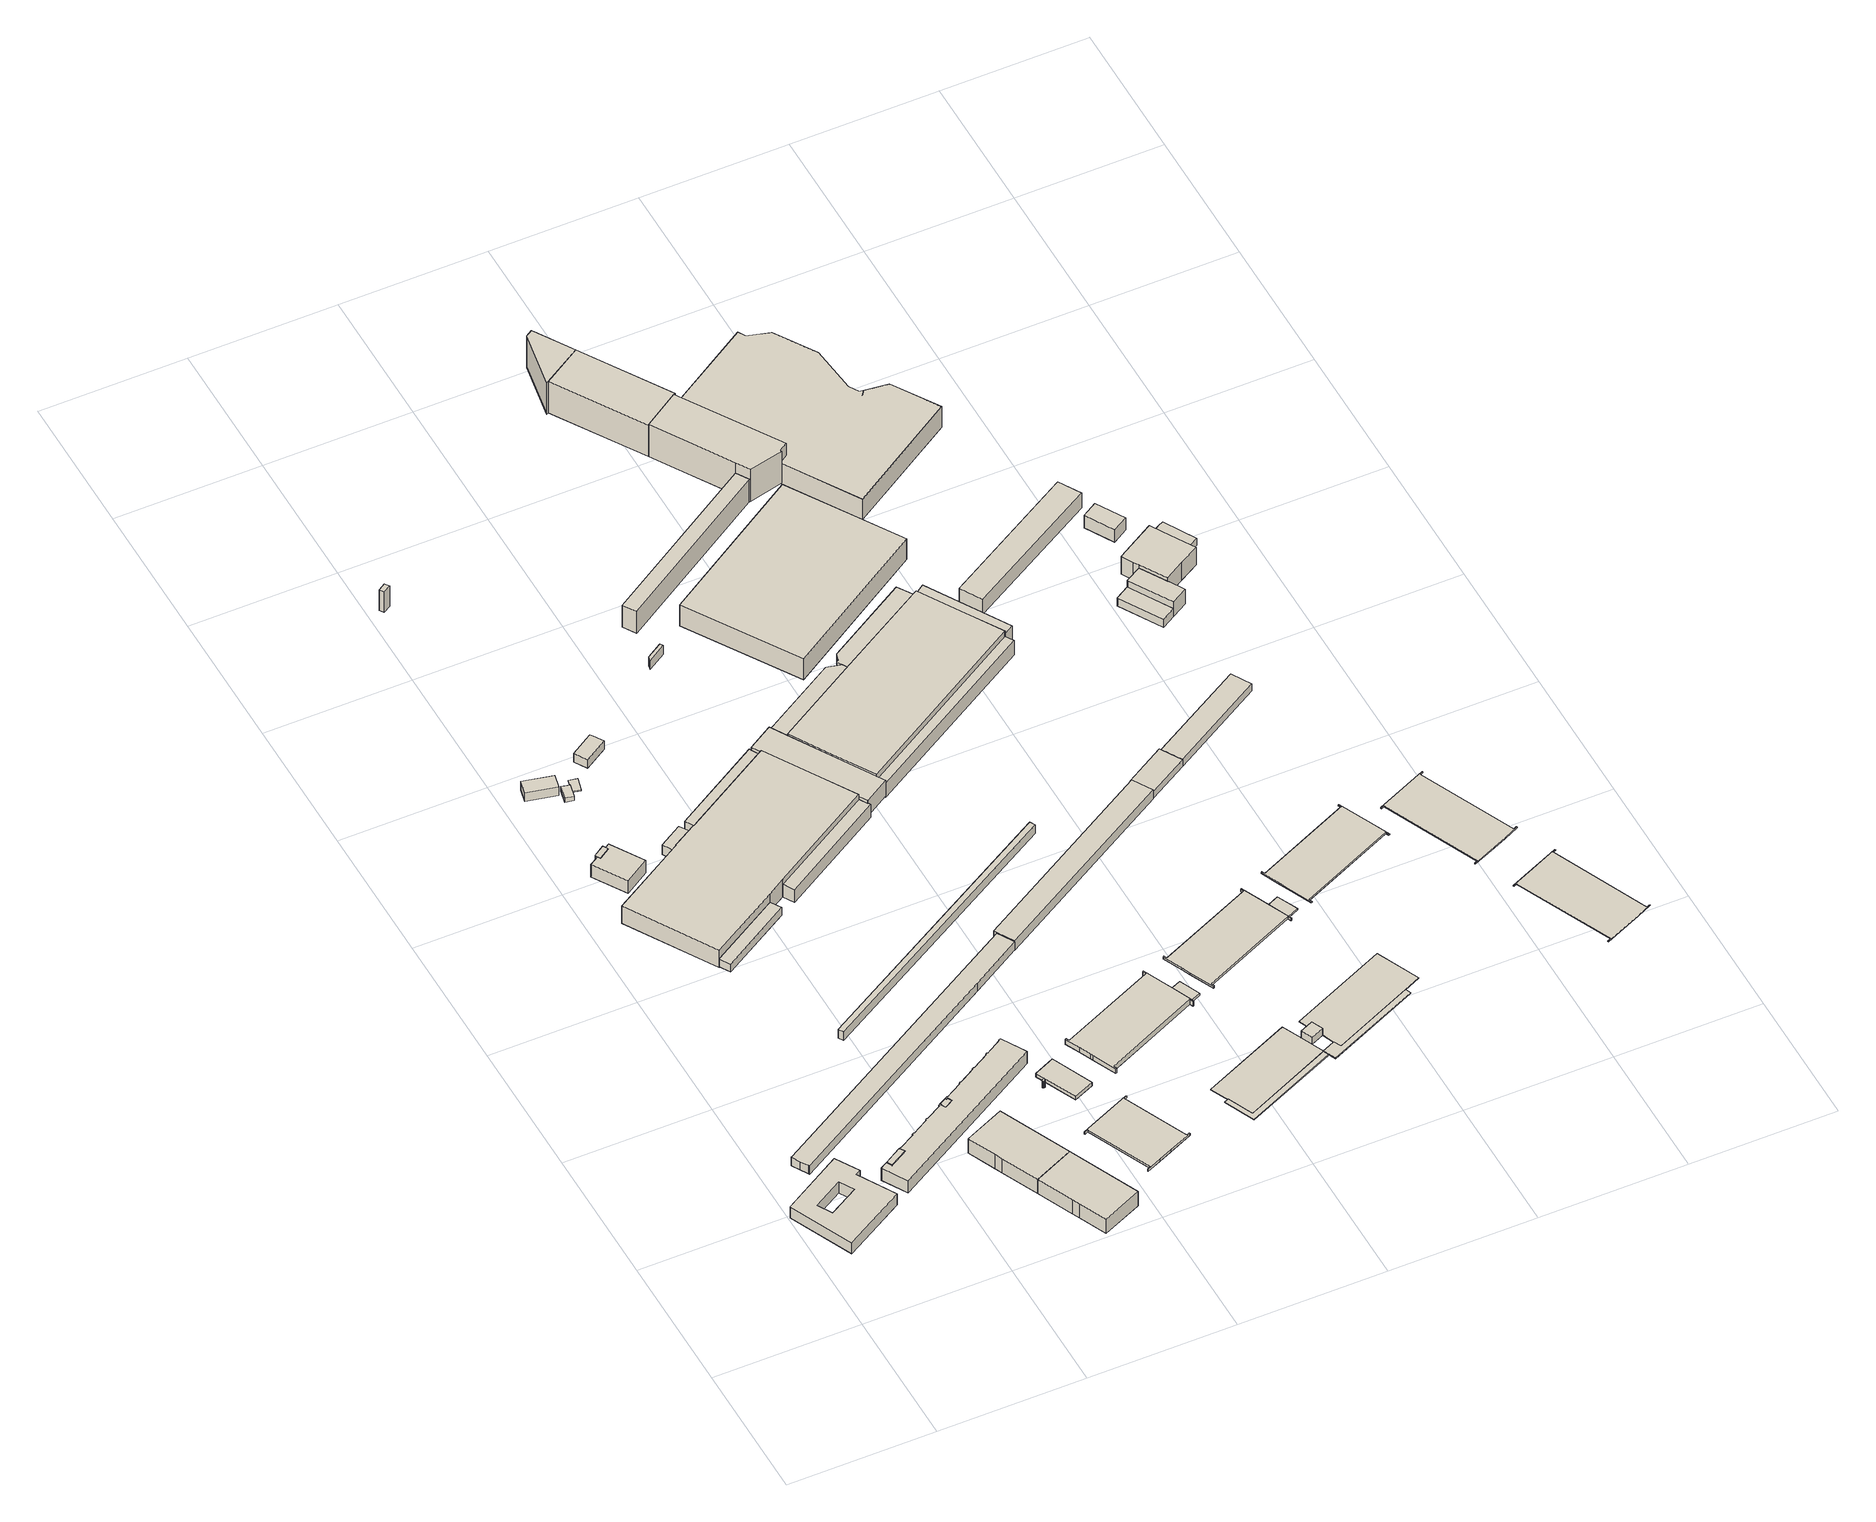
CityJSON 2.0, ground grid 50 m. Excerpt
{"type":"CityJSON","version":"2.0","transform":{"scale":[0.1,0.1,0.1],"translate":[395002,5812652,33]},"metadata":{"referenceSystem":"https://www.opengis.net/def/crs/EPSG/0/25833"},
"CityObjects":{
"building1":{"type":"Building","attributes":{"name":"THW","Gemeindeschluessel":"11000008","BezugspunktDach":"2200","function":"31001_3070","measuredHeight":4.69,"storeysAboveGround":1},"address":[{"country":"Germany","locality":"Berlin","thoroughfareNumber":"73","thoroughfareName":"Haarlemer Straße"}],"geometry":[{"type":"Solid","lod":"1","boundaries":[[[[0,1,2,3,4,5],[6,7,8,9]],[[10,11,12,13,14,15],[16,17,18,19]],[[10,15,5,4]],[[11,10,4,3]],[[12,11,3,2]],[[13,12,2,1]],[[14,13,1,0]],[[15,14,0,5]],[[16,19,9,8]],[[17,16,8,7]],[[18,17,7,6]],[[19,18,6,9]]]]}]},
"building2":{"type":"Building","attributes":{"Gemeindeschluessel":"11000008","BezugspunktDach":"2200","function":"51009_1610","measuredHeight":4.95,"storeysAboveGround":0},"address":[{"country":"Germany","locality":"Berlin"}],"geometry":[{"type":"Solid","lod":"1","boundaries":[[[[20,21,22,23,24,25,26,27]],[[28,29,30,31,32,33,34,35]],[[28,35,27,26]],[[29,28,26,25]],[[30,29,25,24]],[[31,30,24,23]],[[32,31,23,22]],[[33,32,22,21]],[[34,33,21,20]],[[35,34,20,27]]]]}]},
"building3":{"type":"Building","attributes":{"Gemeindeschluessel":"11000008","BezugspunktDach":"2200","function":"31001_2000","measuredHeight":5.31,"storeysAboveGround":1},"address":[{"country":"Germany","locality":"Berlin","thoroughfareNumber":"57 (3)","thoroughfareName":"Haarlemer Straße"}],"geometry":[{"type":"Solid","lod":"1","boundaries":[[[[36,37,38,39,40,41]],[[42,43,44,45,46,47]],[[42,47,41,40]],[[43,42,40,39]],[[44,43,39,38]],[[45,44,38,37]],[[46,45,37,36]],[[47,46,36,41]]]]}]},
"building4":{"type":"Building","attributes":{"Gemeindeschluessel":"11000008","BezugspunktDach":"2200","function":"51009_1610","measuredHeight":5.32,"storeysAboveGround":0},"address":[{"country":"Germany","locality":"Berlin"}],"geometry":[{"type":"Solid","lod":"1","boundaries":[[[[48,49,50,39,38,37,36,51]],[[46,45,44,43,52,53,54,55]],[[46,55,51,36]],[[45,46,36,37]],[[44,45,37,38]],[[43,44,38,39]],[[52,43,39,50]],[[53,52,50,49]],[[54,53,49,48]],[[55,54,48,51]]]]}]},
"building5":{"type":"Building","attributes":{"Gemeindeschluessel":"11000008","BezugspunktDach":"2200","function":"31001_3070","measuredHeight":5.25,"storeysAboveGround":1},"address":[{"country":"Germany","locality":"Berlin","thoroughfareNumber":"73 (1)","thoroughfareName":"Haarlemer Straße"}],"geometry":[{"type":"Solid","lod":"1","boundaries":[[[[56,57,58,59,60,61,62,63,64,65,66,67,68,69,70,71,72,73,74,75,76,77,78,79,80,81,82,83,84,85,86,87,88,89,90,91,92,93,94,95,96,97,98,99,100,101,102,103,104]],[[105,106,107,108,109,110,111,112,113,114,115,116,117,118,119,120,121,122,123,124,125,126,127,128,129,130,131,132,133,134,135,136,137,138,139,140,141,142,143,144,145,146,147,148,149,150,151,152,153]],[[105,153,104,103]],[[106,105,103,102]],[[107,106,102,101]],[[108,107,101,100]],[[109,108,100,99]],[[110,109,99,98]],[[111,110,98,97]],[[112,111,97,96]],[[113,112,96,95]],[[114,113,95,94]],[[115,114,94,93]],[[116,115,93,92]],[[117,116,92,91]],[[118,117,91,90]],[[119,118,90,89]],[[120,119,89,88]],[[121,120,88,87]],[[122,121,87,86]],[[123,122,86,85]],[[124,123,85,84]],[[125,124,84,83]],[[126,125,83,82]],[[127,126,82,81]],[[128,127,81,80]],[[129,128,80,79]],[[130,129,79,78]],[[131,130,78,77]],[[132,131,77,76]],[[133,132,76,75]],[[134,133,75,74]],[[135,134,74,73]],[[136,135,73,72]],[[137,136,72,71]],[[138,137,71,70]],[[139,138,70,69]],[[140,139,69,68]],[[141,140,68,67]],[[142,141,67,66]],[[143,142,66,65]],[[144,143,65,64]],[[145,144,64,63]],[[146,145,63,62]],[[147,146,62,61]],[[148,147,61,60]],[[149,148,60,59]],[[150,149,59,58]],[[151,150,58,57]],[[152,151,57,56]],[[153,152,56,104]]]]}]},
"building6":{"type":"Building","attributes":{"Gemeindeschluessel":"11000008","BezugspunktDach":"2200","function":"51009_1610","measuredHeight":4.95,"storeysAboveGround":0},"address":[{"country":"Germany","locality":"Berlin"}],"geometry":[{"type":"Solid","lod":"1","boundaries":[[[[80,79,78,77,76,83,82,81]],[[154,155,156,157,158,159,160,161]],[[154,161,81,82]],[[155,154,82,83]],[[156,155,83,76]],[[157,156,76,77]],[[158,157,77,78]],[[159,158,78,79]],[[160,159,79,80]],[[161,160,80,81]]]]}]},
"building7":{"type":"Building","attributes":{"Gemeindeschluessel":"11000008","BezugspunktDach":"2200","function":"51009_1610","measuredHeight":3.76,"storeysAboveGround":0},"address":[{"country":"Germany","locality":"Berlin"}],"geometry":[{"type":"Solid","lod":"1","boundaries":[[[[162,163,164,165]],[[166,167,168,169]],[[166,169,165,164]],[[167,166,164,163]],[[168,167,163,162]],[[169,168,162,165]]]]}]},
"building8":{"type":"Building","attributes":{"Gemeindeschluessel":"11000008","BezugspunktDach":"2200","function":"31001_3060","measuredHeight":5.99,"storeysAboveGround":2},"address":[{"country":"Germany","locality":"Berlin","thoroughfareNumber":"89 (7)","thoroughfareName":"Haarlemer Straße"}],"geometry":[{"type":"Solid","lod":"1","boundaries":[[[[170,171,172,173,174,175]],[[176,177,178,179,180,181]],[[176,181,175,174]],[[177,176,174,173]],[[178,177,173,172]],[[179,178,172,171]],[[180,179,171,170]],[[181,180,170,175]]]]}]},
"building9":{"type":"Building","attributes":{"Gemeindeschluessel":"11000008","BezugspunktDach":"2200","function":"51009_1610","measuredHeight":3.34,"storeysAboveGround":0},"address":[{"country":"Germany","locality":"Berlin"}],"geometry":[{"type":"Solid","lod":"1","boundaries":[[[[182,183,184,185]],[[186,187,188,189]],[[186,189,185,184]],[[187,186,184,183]],[[188,187,183,182]],[[189,188,182,185]]]]}]},
"building10":{"type":"Building","attributes":{"Gemeindeschluessel":"11000008","BezugspunktDach":"2200","function":"31001_3060","measuredHeight":6.03,"storeysAboveGround":2},"address":[{"country":"Germany","locality":"Berlin","thoroughfareNumber":"89 (6)","thoroughfareName":"Haarlemer Straße"}],"geometry":[{"type":"Solid","lod":"1","boundaries":[[[[190,191,192,193,173,172]],[[177,194,195,196,197,178]],[[177,178,172,173]],[[194,177,173,193]],[[195,194,193,192]],[[196,195,192,191]],[[197,196,191,190]],[[178,197,190,172]]]]}]},
"building11":{"type":"Building","attributes":{"Gemeindeschluessel":"11000008","BezugspunktDach":"2200","function":"31001_2120","measuredHeight":3.79,"storeysAboveGround":1},"address":[{"country":"Germany","locality":"Berlin","thoroughfareNumber":"65 (8)","thoroughfareName":"Haarlemer Straße"}],"geometry":[{"type":"Solid","lod":"1","boundaries":[[[[198,199,200,201,202,203,204,205,206,207,208,209]],[[210,211,212,213,214,215,216,217,218,219,220,221]],[[210,221,209,208]],[[211,210,208,207]],[[212,211,207,206]],[[213,212,206,205]],[[214,213,205,204]],[[215,214,204,203]],[[216,215,203,202]],[[217,216,202,201]],[[218,217,201,200]],[[219,218,200,199]],[[220,219,199,198]],[[221,220,198,209]]]]}]},
"building12":{"type":"Building","attributes":{"Gemeindeschluessel":"11000008","BezugspunktDach":"2200","function":"51009_1611","measuredHeight":1.98,"storeysAboveGround":0},"address":[{"country":"Germany","locality":"Berlin"}],"geometry":[{"type":"Solid","lod":"1","boundaries":[[[[222,223,224,225]],[[226,227,228,229]],[[226,229,225,224]],[[227,226,224,223]],[[228,227,223,222]],[[229,228,222,225]]]]}]},
"building13":{"type":"Building","attributes":{"Gemeindeschluessel":"11000008","BezugspunktDach":"2200","function":"51009_1611","measuredHeight":0.307,"storeysAboveGround":0},"address":[{"country":"Germany","locality":"Berlin"}],"geometry":[{"type":"Solid","lod":"1","boundaries":[[[[230,231,232,233]],[[234,235,236,237]],[[234,237,233,232]],[[235,234,232,231]],[[236,235,231,230]],[[237,236,230,233]]]]}]},
"building14":{"type":"Building","attributes":{"Gemeindeschluessel":"11000008","BezugspunktDach":"2200","function":"51009_1610","measuredHeight":3.99,"storeysAboveGround":0},"address":[{"country":"Germany","locality":"Berlin"}],"geometry":[{"type":"Solid","lod":"1","boundaries":[[[[238,239,240,241]],[[242,243,244,245]],[[242,245,241,240]],[[243,242,240,239]],[[244,243,239,238]],[[245,244,238,241]]]]}]},
"building15":{"type":"Building","attributes":{"Gemeindeschluessel":"11000008","BezugspunktDach":"2200","function":"51009_1610","measuredHeight":9.01,"storeysAboveGround":0},"address":[{"country":"Germany","locality":"Berlin"}],"geometry":[{"type":"Solid","lod":"1","boundaries":[[[[246,247,248,249,250]],[[251,252,253,254,255]],[[251,255,250,249]],[[252,251,249,248]],[[253,252,248,247]],[[254,253,247,246]],[[255,254,246,250]]]]}]},
"building16":{"type":"Building","attributes":{"Gemeindeschluessel":"11000008","BezugspunktDach":"2200","function":"51009_1610","measuredHeight":4.01,"storeysAboveGround":0},"address":[{"country":"Germany","locality":"Berlin"}],"geometry":[{"type":"Solid","lod":"1","boundaries":[[[[256,257,258,259,260]],[[261,262,263,264,265]],[[261,265,260,259]],[[262,261,259,258]],[[263,262,258,257]],[[264,263,257,256]],[[265,264,256,260]]]]}]},
"building17":{"type":"Building","attributes":{"Gemeindeschluessel":"11000008","BezugspunktDach":"2200","function":"31001_2050","measuredHeight":8.86,"storeysAboveGround":1},"address":[{"country":"Germany","locality":"Berlin","thoroughfareNumber":"57 (4)","thoroughfareName":"Haarlemer Straße"}],"geometry":[{"type":"Solid","lod":"1","boundaries":[[[[266,267,268,269,270,271,272,273,274,275,276,277,278,279]],[[280,281,282,283,284,285,286,287,288,289,290,291,292,293]],[[280,293,279,278]],[[281,280,278,277]],[[282,281,277,276]],[[283,282,276,275]],[[284,283,275,274]],[[285,284,274,273]],[[286,285,273,272]],[[287,286,272,271]],[[288,287,271,270]],[[289,288,270,269]],[[290,289,269,268]],[[291,290,268,267]],[[292,291,267,266]],[[293,292,266,279]]]]}]},
"building18":{"type":"Building","attributes":{"Gemeindeschluessel":"11000008","BezugspunktDach":"2200","function":"51002_1290","measuredHeight":3,"storeysAboveGround":0},"address":[{"country":"Germany","locality":"Berlin"}],"geometry":[{"type":"Solid","lod":"1","boundaries":[[[[294,295,296,297,298,299,300,301,302,303,304,305,306,307,308,309,310,311,312,313,314]],[[315,316,317,318,319,320,321,322,323,324,325,326,327,328,329,330,331,332,333,334,335]],[[315,335,314,313]],[[316,315,313,312]],[[317,316,312,311]],[[318,317,311,310]],[[319,318,310,309]],[[320,319,309,308]],[[321,320,308,307]],[[322,321,307,306]],[[323,322,306,305]],[[324,323,305,304]],[[325,324,304,303]],[[326,325,303,302]],[[327,326,302,301]],[[328,327,301,300]],[[329,328,300,299]],[[330,329,299,298]],[[331,330,298,297]],[[332,331,297,296]],[[333,332,296,295]],[[334,333,295,294]],[[335,334,294,314]]]]}]},
"building19":{"type":"Building","attributes":{"Gemeindeschluessel":"11000008","BezugspunktDach":"2200","function":"31001_2500","measuredHeight":2.2,"storeysAboveGround":1},"address":[{"country":"Germany","locality":"Berlin","thoroughfareNumber":"50 (4)","thoroughfareName":"Neue Späthstraße"}],"geometry":[{"type":"Solid","lod":"1","boundaries":[[[[336,337,338,339]],[[340,341,342,343]],[[340,343,339,338]],[[341,340,338,337]],[[342,341,337,336]],[[343,342,336,339]]]]}]},
"building20":{"type":"Building","attributes":{"Gemeindeschluessel":"11000008","BezugspunktDach":"2200","function":"31001_3060","measuredHeight":0.915,"storeysAboveGround":3},"address":[{"country":"Germany","locality":"Berlin","thoroughfareNumber":"50 (3)","thoroughfareName":"Neue Späthstraße"}],"geometry":[{"type":"Solid","lod":"1","boundaries":[[[[344,345,346,347,348,349,350,351,352,353,354,355,356,357,358,359]],[[360,361,362,363,364,365,366,367,368,369,370,371,372,373,374,375]],[[360,375,359,358]],[[361,360,358,357]],[[362,361,357,356]],[[363,362,356,355]],[[364,363,355,354]],[[365,364,354,353]],[[366,365,353,352]],[[367,366,352,351]],[[368,367,351,350]],[[369,368,350,349]],[[370,369,349,348]],[[371,370,348,347]],[[372,371,347,346]],[[373,372,346,345]],[[374,373,345,344]],[[375,374,344,359]]]]}]},
"building21":{"type":"Building","attributes":{"Gemeindeschluessel":"11000008","BezugspunktDach":"2200","function":"51009_1610","measuredHeight":3.65,"storeysAboveGround":0},"address":[{"country":"Germany","locality":"Berlin"}],"geometry":[{"type":"Solid","lod":"1","boundaries":[[[[376,377,378,379]],[[380,381,382,383]],[[380,383,379,378]],[[381,380,378,377]],[[382,381,377,376]],[[383,382,376,379]]]]}]},
"building22":{"type":"Building","attributes":{"Gemeindeschluessel":"11000008","function":"51009_1610"},"address":[{"country":"Germany","locality":"Berlin"}],"children":["building22-1","building22-2","building22-3"]},
"building22-1":{"type":"BuildingPart","attributes":{"BezugspunktDach":"2200","measuredHeight":8.46,"storeysAboveGround":0},"parents":["building22"],"geometry":[{"type":"MultiSurface","lod":"1","boundaries":[[[384,385,386,387,388,389,390,391,392,393,394]],[[395,396,397,398,399,400,401,402,403,404,405]],[[395,405,394,393]],[[396,395,393,392]],[[397,396,392,391]],[[398,397,391,390]],[[399,398,390,389]],[[400,399,389,388]],[[401,400,388,387]],[[406,407,408,387,386]],[[403,402,386,385]],[[404,403,385,384]],[[405,409,410,384,394]],[[402,401,408,407,406]],[[410,409,405,404]]]}]},
"building22-2":{"type":"BuildingPart","attributes":{"BezugspunktDach":"2200","measuredHeight":5.51,"storeysAboveGround":0},"parents":["building22"],"geometry":[{"type":"MultiSurface","lod":"1","boundaries":[[[411,412,413,408,407,414]],[[402,401,400,415,416,417]],[[402,417,414,407]],[[400,401,408,413]],[[415,400,413,412]],[[416,415,412,411]],[[417,416,411,414]],[[401,418,402,419,407,408]]]}]},
"building22-3":{"type":"BuildingPart","attributes":{"BezugspunktDach":"2200","measuredHeight":5.52,"storeysAboveGround":0},"parents":["building22"],"geometry":[{"type":"Solid","lod":"1","boundaries":[[[[420,410,409,421,422]],[[423,405,404,424,425]],[[423,425,422,421]],[[405,423,421,409]],[[424,404,410,420]],[[425,424,420,422]],[[409,410,404,405]]]]}]},
"building23":{"type":"Building","attributes":{"Gemeindeschluessel":"11000008","BezugspunktDach":"2200","function":"51009_1610","measuredHeight":3.66,"storeysAboveGround":0},"address":[{"country":"Germany","locality":"Berlin"}],"geometry":[{"type":"Solid","lod":"1","boundaries":[[[[426,427,428,429]],[[430,431,432,433]],[[430,433,429,428]],[[431,430,428,427]],[[432,431,427,426]],[[433,432,426,429]]]]}]},
"building24":{"type":"Building","attributes":{"Gemeindeschluessel":"11000008","function":"31001_3060"},"address":[{"country":"Germany","locality":"Berlin","thoroughfareNumber":"50 (5)","thoroughfareName":"Neue Späthstraße"}],"children":["building24-1","building24-2"]},
"building24-1":{"type":"BuildingPart","attributes":{"BezugspunktDach":"2200","measuredHeight":3.04,"storeysAboveGround":3},"parents":["building24"],"geometry":[{"type":"MultiSurface","lod":"1","boundaries":[[[434,435,436,437,438,439,440,441,442,443,444,445,446,447,448,449,450,451,452]],[[453,454,455,456,457,458,459,460,461,462,463,464,465,466,467,468,469,470,471]],[[453,471,452,451]],[[454,453,451,450]],[[455,454,450,449]],[[456,455,449,448]],[[457,456,448,447]],[[458,457,447,446]],[[459,458,446,445]],[[460,459,445,444]],[[472,473,474,475,461,460,444,443]],[[462,461,443,442]],[[463,462,442,441]],[[464,463,441,440]],[[465,464,440,439]],[[466,465,439,438]],[[467,466,438,437]],[[468,467,437,436]],[[469,468,436,435]],[[470,469,435,434]],[[471,470,434,452]],[[475,474,473,472]]]}]},
"building24-2":{"type":"BuildingPart","attributes":{"BezugspunktDach":"2200","measuredHeight":0.91,"storeysAboveGround":3},"parents":["building24"],"geometry":[{"type":"Solid","lod":"1","boundaries":[[[[472,476,477,473]],[[478,479,475,474]],[[478,474,473,477]],[[479,478,477,476]],[[475,479,476,472]],[[474,475,472,473]]]]}]},
"building25":{"type":"Building","attributes":{"Gemeindeschluessel":"11000008","BezugspunktDach":"2200","function":"51009_1610","measuredHeight":0.306,"storeysAboveGround":0},"address":[{"country":"Germany","locality":"Berlin"}],"geometry":[{"type":"Solid","lod":"1","boundaries":[[[[480,481,482,483,484,485]],[[486,487,488,489,490,491]],[[486,491,485,484]],[[487,486,484,483]],[[488,487,483,482]],[[489,488,482,481]],[[490,489,481,480]],[[491,490,480,485]]]]}]},
"building26":{"type":"Building","attributes":{"Gemeindeschluessel":"11000008","BezugspunktDach":"2200","function":"31001_3060","measuredHeight":0.148,"storeysAboveGround":1},"address":[{"country":"Germany","locality":"Berlin","thoroughfareNumber":"50 (1)","thoroughfareName":"Neue Späthstraße"}],"geometry":[{"type":"Solid","lod":"1","boundaries":[[[[492,493,494,495,496,497,498,499,500]],[[501,502,503,504,505,506,507,508,509]],[[501,509,500,499]],[[502,501,499,498]],[[503,502,498,497]],[[504,503,497,496]],[[505,504,496,495]],[[506,505,495,494]],[[507,506,494,493]],[[508,507,493,492]],[[509,508,492,500]]]]}]},
"building27":{"type":"Building","attributes":{"Gemeindeschluessel":"11000008","BezugspunktDach":"2200","function":"51009_1610","measuredHeight":5.63,"storeysAboveGround":0},"address":[{"country":"Germany","locality":"Berlin"}],"geometry":[{"type":"Solid","lod":"1","boundaries":[[[[510,511,512,513,514]],[[515,516,517,518,519]],[[515,519,514,513]],[[516,515,513,512]],[[517,516,512,511]],[[518,517,511,510]],[[519,518,510,514]]]]}]},
"building28":{"type":"Building","attributes":{"Gemeindeschluessel":"11000008","BezugspunktDach":"2200","function":"31001_2463","measuredHeight":3.85,"storeysAboveGround":1},"address":[{"country":"Germany","locality":"Berlin","thoroughfareNumber":"65 (7)","thoroughfareName":"Haarlemer Straße"}],"geometry":[{"type":"Solid","lod":"1","boundaries":[[[[520,521,522,523,524]],[[525,526,527,528,529]],[[525,529,524,523]],[[526,525,523,522]],[[527,526,522,521]],[[528,527,521,520]],[[529,528,520,524]]]]}]},
"building29":{"type":"Building","attributes":{"Gemeindeschluessel":"11000008","BezugspunktDach":"2200","function":"51009_1610","measuredHeight":3,"storeysAboveGround":0},"address":[{"country":"Germany","locality":"Berlin"}],"geometry":[{"type":"Solid","lod":"1","boundaries":[[[[530,531,532,533]],[[534,535,536,537]],[[534,537,533,532]],[[535,534,532,531]],[[536,535,531,530]],[[537,536,530,533]]]]}]},
"building30":{"type":"Building","attributes":{"Gemeindeschluessel":"11000008","BezugspunktDach":"2200","function":"31001_2143","measuredHeight":9.46,"storeysAboveGround":1},"address":[{"country":"Germany","locality":"Berlin","thoroughfareNumber":"57 (5)","thoroughfareName":"Haarlemer Straße"}],"geometry":[{"type":"Solid","lod":"1","boundaries":[[[[538,539,540,541,542,543,544,545]],[[546,547,548,549,550,551,552,553]],[[546,553,545,544]],[[547,546,544,543]],[[548,547,543,542]],[[549,548,542,541]],[[550,549,541,540]],[[551,550,540,539]],[[552,551,539,538]],[[553,552,538,545]]]]}]},
"building31":{"type":"Building","attributes":{"Gemeindeschluessel":"11000008","BezugspunktDach":"2200","function":"51009_1610","measuredHeight":6.01,"storeysAboveGround":0},"address":[{"country":"Germany","locality":"Berlin"}],"geometry":[{"type":"Solid","lod":"1","boundaries":[[[[554,555,556,557]],[[550,558,559,551]],[[550,551,557,556]],[[558,550,556,555]],[[559,558,555,554]],[[551,559,554,557]]]]}]},
"building32":{"type":"Building","attributes":{"Gemeindeschluessel":"11000008","function":"31001_3060"},"address":[{"country":"Germany","locality":"Berlin","thoroughfareNumber":"50 (6)","thoroughfareName":"Neue Späthstraße"}],"children":["building32-1","building32-2"]},
"building32-1":{"type":"BuildingPart","attributes":{"BezugspunktDach":"2200","measuredHeight":0.848,"storeysAboveGround":3},"parents":["building32"],"geometry":[{"type":"MultiSurface","lod":"1","boundaries":[[[560,561,562,563,564,565,566,567,568,569,570,571,572,573,574,575,576]],[[577,578,579,580,581,582,583,584,585,586,587,588,589,590,591,592,593]],[[577,593,576,575]],[[578,577,575,574]],[[579,578,574,573]],[[580,579,573,572]],[[581,580,572,571]],[[582,581,571,570]],[[583,582,570,569]],[[584,583,569,594,595]],[[585,584,568,567]],[[586,585,567,566]],[[587,586,566,565]],[[588,587,565,564]],[[589,588,564,563]],[[590,589,563,562]],[[591,590,562,561]],[[592,591,561,560]],[[593,592,560,576]],[[595,594,569,568]]]}]},
"building32-2":{"type":"BuildingPart","attributes":{"BezugspunktDach":"2200","measuredHeight":0.585,"storeysAboveGround":3},"parents":["building32"],"geometry":[{"type":"Solid","lod":"1","boundaries":[[[[568,596,597,569]],[[598,599,595,594]],[[598,594,569,597]],[[599,598,597,596]],[[595,599,596,568]],[[594,595,568,569]]]]}]},
"building33":{"type":"Building","attributes":{"Gemeindeschluessel":"11000008","BezugspunktDach":"2200","function":"31001_2140","measuredHeight":10.77,"storeysAboveGround":2},"address":[{"country":"Germany","locality":"Berlin","thoroughfareNumber":"57 (7)","thoroughfareName":"Haarlemer Straße"}],"geometry":[{"type":"Solid","lod":"1","boundaries":[[[[600,601,602,603,604]],[[605,606,607,608,609]],[[605,609,604,603]],[[606,605,603,602]],[[607,606,602,601]],[[608,607,601,600]],[[609,608,600,604]]]]}]},
"building34":{"type":"Building","attributes":{"Gemeindeschluessel":"11000008","BezugspunktDach":"2200","function":"51009_1610","measuredHeight":0.241,"storeysAboveGround":0},"address":[{"country":"Germany","locality":"Berlin"}],"geometry":[{"type":"Solid","lod":"1","boundaries":[[[[495,610,611,612,613,614,496]],[[615,616,617,618,619,620,621]],[[615,621,496,614]],[[616,615,614,613]],[[617,616,613,612]],[[618,617,612,611]],[[619,618,611,610]],[[620,619,610,495]],[[621,620,495,496]]]]}]},
"building35":{"type":"Building","attributes":{"Gemeindeschluessel":"11000008","function":"51009_1610"},"address":[{"country":"Germany","locality":"Berlin"}],"children":["building35-1","building35-2","building35-3","building35-4"]},
"building35-1":{"type":"BuildingPart","attributes":{"BezugspunktDach":"2200","measuredHeight":13.56,"storeysAboveGround":0},"parents":["building35"],"geometry":[{"type":"MultiSurface","lod":"1","boundaries":[[[622,623,624,625,626,627,628]],[[629,630,631,632,633,634,635]],[[629,636,637,635,628,627]],[[630,629,627,626]],[[631,630,626,625]],[[632,631,625,624]],[[633,632,624,623]],[[638,639,623,622]],[[635,634,622,628]],[[635,637,636,629]],[[634,633,639,638]]]}]},
"building35-2":{"type":"BuildingPart","attributes":{"BezugspunktDach":"2200","measuredHeight":13.24,"storeysAboveGround":0},"parents":["building35"],"geometry":[{"type":"MultiSurface","lod":"1","boundaries":[[[640,641,642,643,644,645]],[[646,647,648,649,650,651]],[[646,651,645,644]],[[647,646,644,643]],[[648,647,643,642]],[[649,648,642,641]],[[651,650,640,645]],[[650,649,641,640,652]]]}]},
"building35-3":{"type":"BuildingPart","attributes":{"BezugspunktDach":"2200","measuredHeight":9.22,"storeysAboveGround":0},"parents":["building35"],"geometry":[{"type":"MultiSurface","lod":"1","boundaries":[[[653,654,639,638,655]],[[634,633,656,657,658]],[[634,658,655,638]],[[656,633,639,654]],[[657,656,654,653]],[[658,657,653,655]],[[633,634,659,638,639]]]}]},
"building35-4":{"type":"BuildingPart","attributes":{"BezugspunktDach":"2200","measuredHeight":13.25,"storeysAboveGround":0},"parents":["building35"],"geometry":[{"type":"Solid","lod":"1","boundaries":[[[[637,636,660,641,640]],[[649,661,629,635,650]],[[640,650,640,641]],[[661,649,641,660]],[[629,661,660,636]],[[650,635,637,640]],[[649,650,640,641]],[[635,629,636,637]]]]}]},
"building36":{"type":"Building","attributes":{"Gemeindeschluessel":"11000008","BezugspunktDach":"2200","function":"51009_1610","measuredHeight":5.89,"storeysAboveGround":0},"address":[{"country":"Germany","locality":"Berlin"}],"geometry":[{"type":"Solid","lod":"1","boundaries":[[[[512,511,662,663,664,665,666]],[[667,668,669,670,671,672,673]],[[667,673,666,665]],[[668,667,665,664]],[[669,668,664,663]],[[670,669,663,662]],[[671,670,662,511]],[[672,671,511,512]],[[673,672,512,666]]]]}]},
"building37":{"type":"Building","attributes":{"Gemeindeschluessel":"11000008","BezugspunktDach":"2200","function":"31001_3060","measuredHeight":0.144,"storeysAboveGround":1},"address":[{"country":"Germany","locality":"Berlin","thoroughfareNumber":"50 (2)","thoroughfareName":"Neue Späthstraße"}],"geometry":[{"type":"Solid","lod":"1","boundaries":[[[[674,675,614,613,612,676,677,678]],[[679,680,681,682,683,684,685,686]],[[679,686,678,677]],[[680,679,677,676]],[[681,680,676,612]],[[682,681,612,613]],[[683,682,613,614]],[[684,683,614,675]],[[685,684,675,674]],[[686,685,674,678]]]]}]},
"building38":{"type":"Building","attributes":{"Gemeindeschluessel":"11000008","BezugspunktDach":"2200","function":"31001_2463","measuredHeight":2.79,"storeysAboveGround":1},"address":[{"country":"Germany","locality":"Berlin","thoroughfareNumber":"65 (6)","thoroughfareName":"Haarlemer Straße"}],"geometry":[{"type":"Solid","lod":"1","boundaries":[[[[687,688,689,690,691,692]],[[693,694,695,696,697,698]],[[693,698,692,691]],[[694,693,691,690]],[[695,694,690,689]],[[696,695,689,688]],[[697,696,688,687]],[[698,697,687,692]]]]}]},
"building39":{"type":"Building","attributes":{"Gemeindeschluessel":"11000008","BezugspunktDach":"2200","function":"51009_1610","measuredHeight":6.68,"storeysAboveGround":0},"address":[{"country":"Germany","locality":"Berlin"}],"geometry":[{"type":"Solid","lod":"1","boundaries":[[[[699,700,701,702]],[[703,704,705,706]],[[703,706,702,701]],[[704,703,701,700]],[[705,704,700,699]],[[706,705,699,702]]]]}]},
"building40":{"type":"Building","attributes":{"Gemeindeschluessel":"11000008","BezugspunktDach":"2200","function":"31001_3060","measuredHeight":0.46,"storeysAboveGround":3},"address":[{"country":"Germany","locality":"Berlin","thoroughfareNumber":"50 (7)","thoroughfareName":"Neue Späthstraße"}],"geometry":[{"type":"Solid","lod":"1","boundaries":[[[[707,708,709,710,711,712,713,714,715,716,717,718,719,720]],[[721,722,723,724,725,726,727,728,729,730,731,732,733,734]],[[721,734,720,719]],[[722,721,719,718]],[[723,722,718,717]],[[724,723,717,716]],[[725,724,716,715]],[[726,725,715,714]],[[727,726,714,713]],[[728,727,713,712]],[[729,728,712,711]],[[730,729,711,710]],[[731,730,710,709]],[[732,731,709,708]],[[733,732,708,707]],[[734,733,707,720]]]]}]},
"building41":{"type":"Building","attributes":{"Gemeindeschluessel":"11000008","BezugspunktDach":"2200","function":"51009_1610","measuredHeight":8.68,"storeysAboveGround":0},"address":[{"country":"Germany","locality":"Berlin"}],"geometry":[{"type":"Solid","lod":"1","boundaries":[[[[735,736,737,738,739,740,741,742,743,744,745,746,747,748,749,750]],[[751,752,753,754,755,756,757,758,759,760,761,762,763,764,765,766]],[[751,766,750,749]],[[752,751,749,748]],[[753,752,748,747]],[[754,753,747,746]],[[755,754,746,745]],[[756,755,745,744]],[[757,756,744,743]],[[758,757,743,742]],[[759,758,742,741]],[[760,759,741,740]],[[761,760,740,739]],[[762,761,739,738]],[[763,762,738,737]],[[764,763,737,736]],[[765,764,736,735]],[[766,765,735,750]]]]}]},
"building42":{"type":"Building","attributes":{"Gemeindeschluessel":"11000008","BezugspunktDach":"2200","function":"31001_2140","measuredHeight":8.8,"storeysAboveGround":2},"address":[{"country":"Germany","locality":"Berlin","thoroughfareNumber":"57 (14)","thoroughfareName":"Haarlemer Straße"}],"geometry":[{"type":"Solid","lod":"1","boundaries":[[[[767,768,769,770,771,772,773,774,775,776,777,778,779,780]],[[751,752,753,754,755,781,782,760,761,762,763,764,765,766]],[[751,766,780,779]],[[752,751,779,778]],[[753,752,778,777]],[[754,753,777,776]],[[755,754,776,775]],[[781,755,775,774]],[[782,781,774,773]],[[760,782,773,772]],[[761,760,772,771]],[[762,761,771,770]],[[763,762,770,769]],[[764,763,769,768]],[[765,764,768,767]],[[766,765,767,780]]]]}]},
"building43":{"type":"Building","attributes":{"Gemeindeschluessel":"11000008","BezugspunktDach":"2200","function":"31001_2463","measuredHeight":3.03,"storeysAboveGround":1},"address":[{"country":"Germany","locality":"Berlin","thoroughfareNumber":"65 (5)","thoroughfareName":"Haarlemer Straße"}],"geometry":[{"type":"Solid","lod":"1","boundaries":[[[[783,784,785,786]],[[787,788,789,790]],[[787,790,786,785]],[[788,787,785,784]],[[789,788,784,783]],[[790,789,783,786]]]]}]},
"building44":{"type":"Building","attributes":{"Gemeindeschluessel":"11000008","BezugspunktDach":"2200","function":"31001_2140","measuredHeight":6.37,"storeysAboveGround":2},"address":[{"country":"Germany","locality":"Berlin","thoroughfareNumber":"57 (6)","thoroughfareName":"Haarlemer Straße"}],"geometry":[{"type":"Solid","lod":"1","boundaries":[[[[791,792,793,794]],[[795,796,797,798]],[[795,798,794,793]],[[796,795,793,792]],[[797,796,792,791]],[[798,797,791,794]]]]}]},
"building45":{"type":"Building","attributes":{"Gemeindeschluessel":"11000008","BezugspunktDach":"2200","function":"31001_3060","measuredHeight":0.414,"storeysAboveGround":3},"address":[{"country":"Germany","locality":"Berlin","thoroughfareNumber":"50 (8)","thoroughfareName":"Neue Späthstraße"}],"geometry":[{"type":"Solid","lod":"1","boundaries":[[[[799,800,801,802,803,804,805,806,807,808,809,810,811,812]],[[813,814,815,816,817,818,819,820,821,822,823,824,825,826]],[[813,826,812,811]],[[814,813,811,810]],[[815,814,810,809]],[[816,815,809,808]],[[817,816,808,807]],[[818,817,807,806]],[[819,818,806,805]],[[820,819,805,804]],[[821,820,804,803]],[[822,821,803,802]],[[823,822,802,801]],[[824,823,801,800]],[[825,824,800,799]],[[826,825,799,812]]]]}]},
"building46":{"type":"Building","attributes":{"Gemeindeschluessel":"11000008","function":"31001_2120"},"address":[{"country":"Germany","locality":"Berlin","thoroughfareNumber":"65 (3)","thoroughfareName":"Haarlemer Straße"}],"children":["building46-1","building46-2","building46-3"]},
"building46-1":{"type":"BuildingPart","attributes":{"BezugspunktDach":"2200","measuredHeight":8.27,"storeysAboveGround":2},"parents":["building46"],"geometry":[{"type":"MultiSurface","lod":"1","boundaries":[[[827,828,829,830,831,832,833,834,835,836]],[[837,838,839,840,841,842,843,844,845,846]],[[837,846,836,835]],[[838,837,835,834]],[[839,838,834,833]],[[840,839,833,832]],[[841,840,832,831]],[[842,841,831,830]],[[843,842,830,829]],[[847,848,829,828]],[[845,844,828,827]],[[846,845,827,836]],[[844,843,848,847]]]}]},
"building46-2":{"type":"BuildingPart","attributes":{"BezugspunktDach":"2200","measuredHeight":6.24,"storeysAboveGround":2},"parents":["building46"],"geometry":[{"type":"MultiSurface","lod":"1","boundaries":[[[849,850,848,847,851]],[[844,843,852,853,854]],[[844,854,851,847]],[[852,843,848,850]],[[853,852,850,849]],[[854,853,854,855,856,849,851]],[[847,848,843,844]],[[856,855,854,853]]]}]},
"building46-3":{"type":"BuildingPart","attributes":{"BezugspunktDach":"2200","measuredHeight":3.54,"storeysAboveGround":2},"parents":["building46"],"geometry":[{"type":"Solid","lod":"1","boundaries":[[[[857,856,855,858]],[[854,853,859,860]],[[854,860,858,855]],[[859,853,856,857]],[[860,859,857,858]],[[853,854,855,856]]]]}]},
"building47":{"type":"Building","attributes":{"Gemeindeschluessel":"11000008","BezugspunktDach":"2200","function":"31001_3060","measuredHeight":0.248,"storeysAboveGround":3},"address":[{"country":"Germany","locality":"Berlin","thoroughfareNumber":"50 (9)","thoroughfareName":"Neue Späthstraße"}],"geometry":[{"type":"Solid","lod":"1","boundaries":[[[[861,862,863,864,865,866,867,868,869,870,871,872,873,874,875,876]],[[877,878,879,880,881,882,883,884,885,886,887,888,889,890,891,892]],[[877,892,876,875]],[[878,877,875,874]],[[879,878,874,873]],[[880,879,873,872]],[[881,880,872,871]],[[882,881,871,870]],[[883,882,870,869]],[[884,883,869,868]],[[885,884,868,867]],[[886,885,867,866]],[[887,886,866,865]],[[888,887,865,864]],[[889,888,864,863]],[[890,889,863,862]],[[891,890,862,861]],[[892,891,861,876]]]]}]},
"building48":{"type":"Building","attributes":{"Gemeindeschluessel":"11000008","BezugspunktDach":"2200","function":"31001_2120","measuredHeight":5.22,"storeysAboveGround":1},"address":[{"country":"Germany","locality":"Berlin","thoroughfareNumber":"57 (17)","thoroughfareName":"Haarlemer Straße"}],"geometry":[{"type":"Solid","lod":"1","boundaries":[[[[893,894,895,896]],[[897,898,899,900]],[[897,900,896,895]],[[898,897,895,894]],[[899,898,894,893]],[[900,899,893,896]]]]}]},
"building49":{"type":"Building","attributes":{"Gemeindeschluessel":"11000008","BezugspunktDach":"2200","function":"31001_2140","measuredHeight":3.09,"storeysAboveGround":1},"address":[{"country":"Germany","locality":"Berlin","thoroughfareNumber":"65 (4)","thoroughfareName":"Haarlemer Straße"}],"geometry":[{"type":"Solid","lod":"1","boundaries":[[[[901,902,903,904,905,906]],[[907,908,909,910,911,912]],[[907,912,906,905]],[[908,907,905,904]],[[909,908,904,903]],[[910,909,903,902]],[[911,910,902,901]],[[912,911,901,906]]]]}]}
},
"vertices":[
[100,266,62],[311,389,62],[238,515,62],[256,525,62],[209,604,62],[2,483,62],[206,462,62],[105,403,62],[77,451,62],[178,510,62],[209,604,15],[256,525,15],[238,515,15],[311,389,15],[100,266,15],[2,483,15],[77,451,15],[105,403,15],[206,462,15],[178,510,15],
[351,501,64],[411,536,64],[402,552,64],[400,551,64],[399,553,64],[343,520,64],[344,518,64],[342,517,64],[344,518,14],[343,520,14],[399,553,14],[400,551,14],[402,552,14],[411,536,14],[351,501,14],[342,517,14],
[134,2031,77],[139,2022,77],[177,2047,77],[172,2055,77],[167,2064,77],[129,2040,77],[167,2064,24],[172,2055,24],[177,2047,24],[139,2022,24],[134,2031,24],[129,2040,24],
[170,1900,77],[255,1953,77],[186,2064,77],[101,2011,77],[186,2064,24],[255,1953,24],[170,1900,24],[101,2011,24],
[365,422,63],[922,747,63],[875,829,63],[874,830,63],[868,827,63],[869,825,63],[813,792,63],[812,794,63],[806,790,63],[807,788,63],[751,756,63],[750,757,63],[743,754,63],[744,752,63],[688,719,63],[687,721,63],[681,717,63],[682,715,63],[626,683,63],[625,684,63],[617,680,63],[620,676,63],[623,678,63],[631,663,63],[602,646,63],[593,661,63],[596,663,63],[594,667,63],[586,662,63],[588,660,63],[532,628,63],[530,630,63],[524,626,63],[525,624,63],[469,591,63],[468,593,63],[462,589,63],[463,587,63],[407,555,63],[406,556,63],[399,553,63],[400,551,63],[402,552,63],[411,536,63],[351,501,63],[342,517,63],[344,518,63],[343,520,63],[317,505,63],[343,520,11],[344,518,11],[342,517,11],[351,501,11],[411,536,11],[402,552,11],[400,551,11],[399,553,11],[406,556,11],[407,555,11],[463,587,11],[462,589,11],[468,593,11],[469,591,11],[525,624,11],[524,626,11],[530,630,11],[532,628,11],[588,660,11],[586,662,11],[594,667,11],[596,663,11],[593,661,11],[602,646,11],[631,663,11],[623,678,11],[620,676,11],[617,680,11],[625,684,11],[626,683,11],[682,715,11],[681,717,11],[687,721,11],[688,719,11],[744,752,11],[743,754,11],[750,757,11],[751,756,11],[807,788,11],[806,790,11],[812,794,11],[813,792,11],[869,825,11],[868,827,11],[874,830,11],[875,829,11],[922,747,11],[365,422,11],[317,505,11],
[596,663,14],[594,667,14],[617,680,14],[620,676,14],[623,678,14],[631,663,14],[602,646,14],[593,661,14],
[168,2360,58],[179,2408,58],[77,2432,58],[66,2383,58],[77,2432,21],[179,2408,21],[168,2360,21],[66,2383,21],
[642,398,70],[653,372,70],[709,249,70],[846,311,70],[736,554,70],[599,493,70],[736,554,10],[846,311,10],[709,249,10],[653,372,10],[642,398,10],[599,493,10],
[297,1471,57],[538,1615,57],[517,1650,57],[276,1506,57],[517,1650,24],[538,1615,24],[297,1471,24],[276,1506,24],
[764,126,70],[776,101,70],[817,9,70],[954,70,70],[954,70,10],[817,9,10],[776,101,10],[764,126,10],
[104,678,47],[104,677,47],[120,650,47],[135,625,47],[137,621,47],[925,1083,47],[1100,1186,47],[1084,1214,47],[1068,1242,47],[106,680,47],[105,680,47],[103,679,47],[105,680,12],[106,680,12],[1068,1242,12],[1084,1214,12],[1100,1186,12],[925,1083,12],[137,621,12],[135,625,12],[120,650,12],[104,677,12],[104,678,12],[103,679,12],
[199,2320,41],[210,2367,41],[181,2374,41],[170,2326,41],[181,2374,22],[210,2367,22],[199,2320,22],[170,2326,22],
[237,2348,24],[249,2396,24],[220,2402,24],[209,2355,24],[220,2402,21],[249,2396,21],[237,2348,21],[209,2355,21],
[358,1958,64],[439,2006,64],[412,2049,64],[333,2001,64],[412,2049,24],[439,2006,24],[358,1958,24],[333,2001,24],
[43,3275,108],[69,3291,108],[64,3299,108],[59,3306,108],[34,3290,108],[59,3306,21],[64,3299,21],[69,3291,21],[43,3275,21],[34,3290,21],
[295,2422,59],[374,2471,59],[353,2505,59],[347,2513,59],[269,2464,59],[347,2513,23],[353,2505,23],[374,2471,23],[295,2422,23],[269,2464,23],
[276,1506,93],[517,1650,93],[577,1686,93],[938,1902,93],[849,2050,93],[761,2197,93],[454,2013,93],[441,2005,93],[440,2007,93],[439,2006,93],[358,1958,93],[357,1957,93],[357,1956,93],[99,1801,93],[357,1956,20],[357,1957,20],[358,1958,20],[439,2006,20],[440,2007,20],[441,2005,20],[454,2013,20],[761,2197,20],[849,2050,20],[938,1902,20],[577,1686,20],[517,1650,20],[276,1506,20],[99,1801,20],
[919,637,40],[919,636,40],[920,635,40],[921,635,40],[922,634,40],[923,634,40],[925,635,40],[926,635,40],[926,636,40],[927,637,40],[927,639,40],[927,640,40],[926,641,40],[925,642,40],[924,642,40],[923,642,40],[922,642,40],[921,642,40],[920,641,40],[919,640,40],[919,639,40],[919,640,10],[920,641,10],[921,642,10],[922,642,10],[923,642,10],[924,642,10],[925,642,10],[926,641,10],[927,640,10],[927,639,10],[927,637,10],[926,636,10],[926,635,10],[925,635,10],[923,634,10],[922,634,10],[921,635,10],[920,635,10],[919,636,10],[919,637,10],[919,639,10],
[985,549,23],[1055,580,23],[993,720,23],[922,688,23],[993,720,9],[1055,580,9],[985,549,9],[922,688,9],
[949,412,13],[960,417,13],[1058,198,13],[1047,193,13],[1048,190,13],[1098,212,13],[1145,233,13],[1226,269,13],[1225,272,13],[1214,267,13],[1115,487,13],[1127,492,13],[1125,494,13],[1044,458,13],[997,437,13],[947,415,13],[997,437,4],[1044,458,4],[1125,494,4],[1127,492,4],[1115,487,4],[1214,267,4],[1225,272,4],[1226,269,4],[1145,233,4],[1098,212,4],[1048,190,4],[1047,193,4],[1058,198,4],[960,417,4],[949,412,4],[947,415,4],
[476,1076,48],[1372,1595,48],[1362,1612,48],[466,1093,48],[1362,1612,11],[1372,1595,11],[476,1076,11],[466,1093,11],
[761,2197,85],[848,2051,85],[938,1902,85],[954,1875,85],[955,1875,85],[1040,1926,85],[1023,1954,85],[934,2103,85],[861,2224,85],[828,2280,85],[742,2228,85],[828,2280,19],[861,2224,19],[934,2103,19],[1023,1954,19],[1040,1926,19],[955,1875,19],[954,1875,19],[938,1902,19],[848,2051,19],[761,2197,19],[742,2228,19],[938,1902,27],[938,1902,74],[954,1875,74],[742,2228,74],[761,2197,74],
[599,1649,74],[960,1866,74],[955,1875,74],[577,1686,74],[960,1866,19],[599,1649,19],[577,1686,19],[954,1876,19],[938,1902,47],
[454,2013,74],[739,2234,74],[432,2050,74],[739,2234,19],[454,2013,19],[432,2050,19],
[709,2747,60],[702,2757,60],[648,2724,60],[645,2707,60],[648,2724,23],[702,2757,23],[709,2747,23],[645,2707,23],
[1085,722,28],[1102,684,28],[1106,675,28],[1142,595,28],[1145,596,28],[1140,607,28],[1468,755,28],[1473,744,28],[1476,745,28],[1471,756,28],[1440,827,28],[1427,856,28],[1402,912,28],[1397,923,28],[1394,921,28],[1399,910,28],[1070,763,28],[1065,774,28],[1062,772,28],[1065,774,7],[1070,763,7],[1399,910,7],[1394,921,7],[1397,923,7],[1402,912,7],[1427,856,7],[1440,827,7],[1471,756,7],[1476,745,7],[1473,744,7],[1468,755,7],[1140,607,7],[1145,596,7],[1142,595,7],[1106,675,7],[1102,684,7],[1085,722,7],[1062,772,7],[1471,756,19],[1440,827,19],[1440,827,9],[1471,756,9],
[1510,773,19],[1478,844,19],[1478,844,9],[1510,773,9],
[1424,236,12],[1742,379,12],[1734,398,12],[1430,261,12],[1392,347,12],[1378,341,12],[1392,347,9],[1430,261,9],[1734,398,9],[1742,379,9],[1424,236,9],[1378,341,9],
[1392,347,10],[1430,261,10],[1734,398,10],[1737,399,10],[1736,402,10],[1718,442,10],[1701,480,10],[1671,545,10],[1364,408,10],[1671,545,8],[1701,480,8],[1718,442,8],[1736,402,8],[1737,399,8],[1734,398,8],[1430,261,8],[1392,347,8],[1364,408,8],
[861,2224,72],[1159,2403,72],[1144,2428,72],[1095,2440,72],[828,2280,72],[1095,2440,16],[1144,2428,16],[1159,2403,16],[861,2224,16],[828,2280,16],
[1068,1242,50],[1100,1186,50],[1751,1567,50],[1712,1633,50],[1062,1252,50],[1712,1633,11],[1751,1567,11],[1100,1186,11],[1068,1242,11],[1062,1252,11],
[1718,442,39],[1763,462,39],[1746,500,39],[1701,480,39],[1746,500,9],[1763,462,9],[1718,442,9],[1701,480,9],
[942,2089,92],[1023,1954,92],[1630,2318,92],[1632,2319,92],[1551,2454,92],[1470,2588,92],[1159,2403,92],[861,2224,92],[1159,2403,12],[1470,2588,12],[1551,2454,12],[1632,2319,12],[1630,2318,12],[1023,1954,12],[942,2089,12],[861,2224,12],
[1040,1926,72],[1648,2289,72],[1630,2318,72],[1023,1954,72],[1648,2289,12],[1040,1926,12],
[1511,894,16],[1524,865,16],[1561,783,16],[1564,785,16],[1559,796,16],[1888,944,16],[1893,933,16],[1896,934,16],[1891,945,16],[1859,1015,16],[1846,1045,16],[1816,1111,16],[1813,1110,16],[1818,1099,16],[1489,951,16],[1484,963,16],[1481,961,16],[1484,963,7],[1489,951,7],[1818,1099,7],[1813,1110,7],[1816,1111,7],[1846,1045,7],[1859,1015,7],[1891,945,7],[1896,934,7],[1893,933,7],[1888,944,7],[1559,796,7],[1564,785,7],[1561,783,7],[1524,865,7],[1511,894,7],[1481,961,7],[1859,1015,10],[1891,945,10],
[1929,962,16],[1897,1032,16],[1897,1032,10],[1929,962,10],
[1038,2472,104],[1536,2784,104],[1421,2968,104],[1306,3151,104],[808,2838,104],[1306,3151,16],[1421,2968,16],[1536,2784,16],[1038,2472,16],[808,2838,16],
[1755,359,10],[2077,503,10],[2069,522,10],[1792,397,10],[1781,422,10],[1781,422,7],[1792,397,7],[2069,522,7],[2077,503,7],[1755,359,7],[1737,399,7],[1736,402,7],
[1198,3247,158],[1226,3202,158],[1343,3229,158],[1340,3234,158],[1369,3253,158],[1161,3585,158],[1037,3505,158],[1161,3585,22],[1369,3253,22],[1340,3234,22],[1343,3229,22],[1226,3202,22],[1198,3247,22],[1037,3505,22],[1161,3585,155],[1037,3505,155],[1198,3247,115],[1226,3202,115],
[851,3802,155],[983,3884,155],[905,4008,155],[901,4014,155],[879,4000,155],[845,3798,155],[879,4000,22],[901,4014,22],[905,4008,22],[983,3884,22],[851,3802,22],[845,3798,22],[851,3802,102],
[677,2861,115],[1219,3201,115],[650,2904,115],[1219,3201,22],[677,2861,22],[650,2904,22],[1198,3247,68],
[1167,3589,155],[1167,3589,22],
[1470,2588,72],[1433,2645,72],[1150,2475,72],[1143,2450,72],[1134,2444,72],[1143,2450,14],[1150,2475,14],[1433,2645,14],[1470,2588,14],[1159,2403,14],[1144,2428,14],[1134,2444,14],
[1746,500,10],[1763,462,10],[2126,548,10],[2060,694,10],[1726,544,10],[2060,694,8],[2126,548,8],[2069,522,8],[1792,397,8],[1781,422,8],[1763,462,8],[1746,500,8],[1726,544,8],
[1712,1633,41],[1751,1567,41],[1889,1648,41],[1850,1714,41],[1847,1720,41],[1709,1639,41],[1847,1720,13],[1850,1714,13],[1889,1648,13],[1751,1567,13],[1712,1633,13],[1709,1639,13],
[1632,2319,80],[1666,2339,80],[1503,2611,80],[1470,2588,80],[1503,2611,13],[1666,2339,13],[1632,2319,13],[1470,2588,13],
[1931,1082,12],[1944,1053,12],[1980,972,12],[1983,973,12],[1978,984,12],[2307,1132,12],[2312,1121,12],[2315,1122,12],[2235,1300,12],[2232,1299,12],[2237,1288,12],[1909,1140,12],[1904,1151,12],[1901,1149,12],[1904,1151,7],[1909,1140,7],[2237,1288,7],[2232,1299,7],[2235,1300,7],[2315,1122,7],[2312,1121,7],[2307,1132,7],[1978,984,7],[1983,973,7],[1980,972,7],[1944,1053,7],[1931,1082,7],[1901,1149,7],
[1369,3253,105],[1340,3234,105],[1343,3229,105],[1492,2989,105],[1874,3228,105],[1777,3382,105],[1697,3393,105],[1683,3375,105],[1652,3448,105],[1661,3447,105],[1646,3593,105],[1560,3731,105],[1483,3753,105],[1469,3777,105],[1167,3589,105],[1161,3585,105],[1167,3589,19],[1469,3777,19],[1483,3753,19],[1560,3731,19],[1646,3593,19],[1661,3447,19],[1652,3448,19],[1683,3375,19],[1697,3393,19],[1777,3382,19],[1874,3228,19],[1492,2989,19],[1343,3229,19],[1340,3234,19],[1369,3253,19],[1161,3585,19],
[1369,3253,107],[1340,3234,107],[1343,3229,107],[1492,2989,107],[1874,3228,107],[1777,3382,107],[1683,3395,107],[1663,3427,107],[1646,3593,107],[1560,3731,107],[1483,3753,107],[1469,3777,107],[1167,3589,107],[1161,3585,107],[1663,3427,19],[1683,3395,19],
[1889,1648,42],[2214,1839,42],[2176,1904,42],[1850,1714,42],[2176,1904,12],[2214,1839,12],[1889,1648,12],[1850,1714,12],
[1638,2479,78],[2099,2745,78],[2056,2819,78],[1595,2552,78],[2056,2819,14],[2099,2745,14],[1638,2479,14],[1595,2552,14],
[2341,1228,13],[2352,1233,13],[2499,905,13],[2488,900,13],[2490,897,13],[2570,933,13],[2617,954,13],[2667,977,13],[2666,980,13],[2655,975,13],[2507,1303,13],[2518,1308,13],[2517,1311,13],[2339,1231,13],[2517,1311,9],[2518,1308,9],[2507,1303,9],[2655,975,9],[2666,980,9],[2667,977,9],[2617,954,9],[2570,933,9],[2490,897,9],[2488,900,9],[2499,905,9],[2352,1233,9],[2341,1228,9],[2339,1231,9],
[2104,2409,88],[2114,2392,88],[2166,2305,88],[2232,2344,88],[2299,2382,88],[2278,2418,88],[2237,2487,88],[2215,2525,88],[2148,2486,88],[2082,2447,88],[2148,2486,13],[2215,2525,13],[2237,2487,13],[2278,2418,13],[2299,2382,13],[2232,2344,13],[2166,2305,13],[2114,2392,13],[2104,2409,13],[2082,2447,13],[2114,2392,75],[2166,2305,75],
[2143,2219,75],[2198,2251,75],[2060,2361,75],[2198,2251,13],[2143,2219,13],[2060,2361,13],[2060,2361,48],[2143,2219,48],
[2096,2191,48],[2013,2333,48],[2096,2191,13],[2013,2333,13],
[2550,762,12],[2561,767,12],[2709,438,12],[2698,433,12],[2699,430,12],[2780,467,12],[2827,488,12],[2877,510,12],[2875,513,12],[2864,508,12],[2717,837,12],[2728,842,12],[2727,845,12],[2676,822,12],[2630,801,12],[2549,765,12],[2630,801,10],[2676,822,10],[2727,845,10],[2728,842,10],[2717,837,10],[2864,508,10],[2875,513,10],[2877,510,10],[2827,488,10],[2780,467,10],[2699,430,10],[2698,433,10],[2709,438,10],[2561,767,10],[2550,762,10],[2549,765,10],
[2123,2572,68],[2175,2603,68],[2120,2698,68],[2068,2667,68],[2120,2698,16],[2175,2603,16],[2123,2572,16],[2068,2667,16],
[2237,2487,44],[2278,2418,44],[2336,2453,44],[2277,2560,44],[2260,2552,44],[2215,2525,44],[2260,2552,14],[2277,2560,14],[2336,2453,14],[2278,2418,14],[2237,2487,14],[2215,2525,14]
]}
